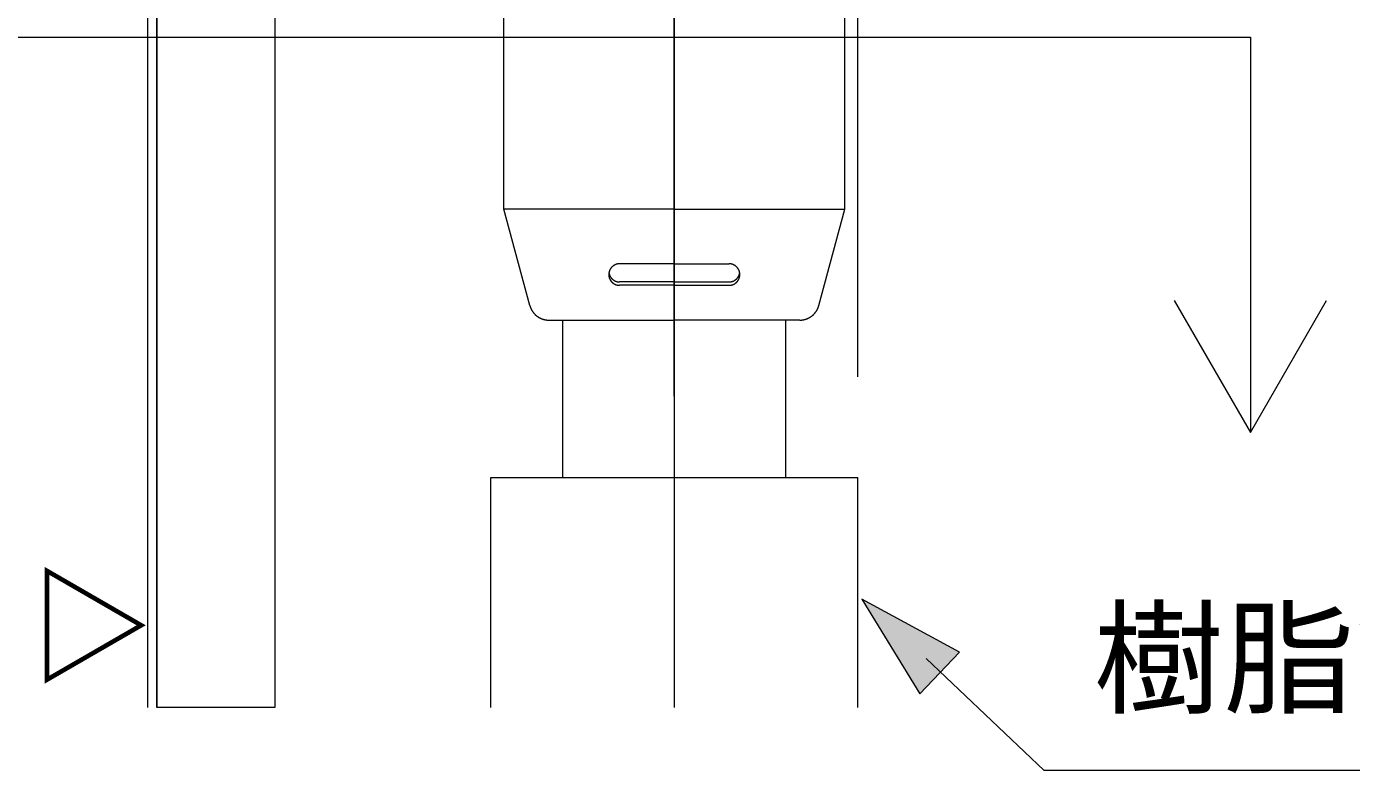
# Model space of a CAD drawing. Units: millimetres on the paper. Extents: x -305 to 305, y -152 to 152.
# Drawn here: x -54.2 to -34.07, y -74.32 to -63.02 of the extents above; entities that cross this region are included whole.
import ezdxf
from ezdxf.enums import TextEntityAlignment as Align

# ---------------------------------------------------------------- set-up
doc = ezdxf.new("R2010")
doc.units = ezdxf.units.MM
doc.linetypes.add('LONG_CHAIN', pattern=[21, 18, -1, 1, -1])
doc.layers.add('0-1_RV', color=7, linetype='Continuous', lineweight=9)
doc.styles.add('ＭＳ ゴシック', font='')
doc.styles.get('ＭＳ ゴシック').set_extended_font_data('MS Gothic')

msp = doc.modelspace()

# ---------------------------------------------------------------- linework, layer by layer
at = {"layer": '0-1_RV'}
for p, q in [((-41.571, -68.346), (-41.571, -40.934)), ((-52.358, -55.86), (-52.358, -73.368)), ((-52.218, -55.86), (-52.218, -73.368)), ((-52.218, -73.368), (-52.218, -59.045)), ((-50.427, -59.045), (-50.427, -73.368)), ((-50.427, -59.045), (-50.427, -73.368)), ((-46.945, -65.798), (-46.945, -60.975)), ((-41.77, -65.798), (-41.77, -61.423)), ((-57.785, -63.186), (-35.608, -63.186)), ((-35.608, -63.186), (-35.608, -69.187)), ((-46.552, -67.261), (-46.945, -65.798)), ((-44.358, -65.798), (-46.945, -65.798)), ((-44.358, -65.798), (-41.77, -65.798)), ((-42.163, -67.261), (-41.77, -65.798)), ((-44.358, -66.627), (-45.189, -66.627)), ((-44.358, -66.627), (-43.526, -66.627)), ((-44.358, -66.903), (-45.189, -66.903)), ((-44.358, -66.954), (-45.189, -66.954)), ((-44.358, -66.903), (-43.526, -66.903)), ((-44.358, -66.954), (-43.526, -66.954)), ((-46.264, -67.482), (-44.358, -67.482)), ((-46.049, -69.871), (-46.049, -67.482)), ((-42.451, -67.482), (-44.358, -67.482)), ((-42.666, -69.871), (-42.666, -67.482)), ((-47.144, -69.871), (-41.572, -69.871)), ((-47.144, -73.368), (-47.144, -69.871)), ((-41.572, -73.368), (-41.572, -69.871)), ((-41.507, -71.723), (-40.627, -73.157)), ((-40.028, -72.524), (-41.507, -71.723)), ((-40.627, -73.157), (-40.028, -72.524)), ((-38.738, -74.323), (-40.531, -72.624)), ((-25.82, -74.323), (-38.738, -74.323))]:
    msp.add_line(p, q, dxfattribs=at)
at = {"layer": '0-1_RV', "linetype": 'LONG_CHAIN'}
msp.add_lwpolyline([(-44.358, -68.64), (-44.358, -55.86), (-44.358, -73.368)], dxfattribs=at)
at = {"layer": '0-1_RV'}
msp.add_lwpolyline([(-50.427, -73.368), (-52.218, -73.368), (-52.218, -59.045), (-50.427, -59.045)], close=True, dxfattribs=at)
for points in [[(-45.343, -66.735), (-45.344, -66.737), (-45.345, -66.74), (-45.345, -66.742), (-45.346, -66.745), (-45.347, -66.747), (-45.347, -66.75), (-45.348, -66.752), (-45.349, -66.755), (-45.349, -66.757), (-45.35, -66.76), (-45.35, -66.762), (-45.35, -66.765), (-45.351, -66.767), (-45.351, -66.77), (-45.351, -66.772), (-45.352, -66.775), (-45.352, -66.777), (-45.352, -66.78), (-45.352, -66.783), (-45.352, -66.785), (-45.352, -66.788), (-45.352, -66.79), (-45.352, -66.793), (-45.352, -66.795), (-45.352, -66.798), (-45.352, -66.801), (-45.352, -66.803), (-45.352, -66.806), (-45.352, -66.808), (-45.351, -66.811), (-45.351, -66.813), (-45.351, -66.816), (-45.35, -66.818), (-45.35, -66.821), (-45.349, -66.823), (-45.349, -66.826), (-45.348, -66.828), (-45.347, -66.831), (-45.347, -66.833)], [(-45.351, -66.765), (-45.35, -66.767), (-45.35, -66.769), (-45.349, -66.772), (-45.349, -66.774), (-45.348, -66.776), (-45.348, -66.778), (-45.347, -66.781), (-45.347, -66.783), (-45.346, -66.785), (-45.345, -66.787), (-45.345, -66.789), (-45.344, -66.792), (-45.343, -66.794), (-45.342, -66.796), (-45.341, -66.798), (-45.341, -66.8), (-45.34, -66.802), (-45.339, -66.805), (-45.338, -66.807), (-45.337, -66.809), (-45.336, -66.811), (-45.335, -66.813), (-45.334, -66.815), (-45.333, -66.817), (-45.332, -66.819), (-45.33, -66.821), (-45.329, -66.823), (-45.328, -66.825), (-45.327, -66.827), (-45.326, -66.829), (-45.324, -66.831), (-45.323, -66.833), (-45.322, -66.834), (-45.32, -66.836), (-45.319, -66.838), (-45.317, -66.84), (-45.316, -66.842), (-45.315, -66.844), (-45.313, -66.845)], [(-45.283, -66.657), (-45.285, -66.658), (-45.287, -66.66), (-45.289, -66.661), (-45.291, -66.663), (-45.293, -66.665), (-45.295, -66.666), (-45.297, -66.668), (-45.299, -66.67), (-45.301, -66.671), (-45.303, -66.673), (-45.305, -66.675), (-45.306, -66.677), (-45.308, -66.679), (-45.31, -66.681), (-45.312, -66.682), (-45.313, -66.684), (-45.315, -66.686), (-45.317, -66.688), (-45.318, -66.69), (-45.32, -66.692), (-45.321, -66.694), (-45.323, -66.697), (-45.324, -66.699), (-45.326, -66.701), (-45.327, -66.703), (-45.328, -66.705), (-45.33, -66.707), (-45.331, -66.709), (-45.332, -66.712), (-45.334, -66.714), (-45.335, -66.716), (-45.336, -66.719), (-45.337, -66.721), (-45.338, -66.723), (-45.339, -66.726), (-45.34, -66.728), (-45.341, -66.73), (-45.342, -66.733), (-45.343, -66.735)], [(-45.189, -66.627), (-45.192, -66.627), (-45.195, -66.627), (-45.197, -66.627), (-45.2, -66.628), (-45.202, -66.628), (-45.205, -66.628), (-45.207, -66.628), (-45.21, -66.629), (-45.212, -66.629), (-45.215, -66.629), (-45.217, -66.63), (-45.22, -66.63), (-45.223, -66.631), (-45.225, -66.631), (-45.228, -66.632), (-45.23, -66.632), (-45.232, -66.633), (-45.235, -66.634), (-45.237, -66.634), (-45.24, -66.635), (-45.242, -66.636), (-45.245, -66.637), (-45.247, -66.638), (-45.249, -66.639), (-45.252, -66.64), (-45.254, -66.641), (-45.257, -66.642), (-45.259, -66.643), (-45.261, -66.644), (-45.263, -66.645), (-45.266, -66.646), (-45.268, -66.647), (-45.27, -66.649), (-45.272, -66.65), (-45.275, -66.651), (-45.277, -66.653), (-45.279, -66.654), (-45.281, -66.655), (-45.283, -66.657)], [(-43.511, -66.628), (-43.514, -66.628), (-43.516, -66.628), (-43.519, -66.627), (-43.521, -66.627), (-43.524, -66.627), (-43.526, -66.627)], [(-43.42, -66.666), (-43.422, -66.665), (-43.424, -66.663), (-43.426, -66.661), (-43.428, -66.66), (-43.43, -66.658), (-43.432, -66.657), (-43.435, -66.655), (-43.437, -66.654), (-43.439, -66.653), (-43.441, -66.651), (-43.443, -66.65), (-43.445, -66.649), (-43.448, -66.647), (-43.45, -66.646), (-43.452, -66.645), (-43.455, -66.644), (-43.457, -66.643), (-43.459, -66.642), (-43.462, -66.641), (-43.464, -66.64), (-43.466, -66.639), (-43.469, -66.638), (-43.471, -66.637), (-43.473, -66.636), (-43.476, -66.635), (-43.478, -66.634), (-43.481, -66.634), (-43.483, -66.633), (-43.486, -66.632), (-43.488, -66.632), (-43.491, -66.631), (-43.493, -66.631), (-43.496, -66.63), (-43.498, -66.63), (-43.501, -66.629), (-43.503, -66.629), (-43.506, -66.629), (-43.508, -66.628), (-43.511, -66.628)], [(-43.441, -66.878), (-43.439, -66.877), (-43.437, -66.876), (-43.435, -66.874), (-43.433, -66.873), (-43.431, -66.872), (-43.429, -66.87), (-43.427, -66.869), (-43.426, -66.868), (-43.424, -66.866), (-43.422, -66.865), (-43.42, -66.863), (-43.418, -66.862), (-43.417, -66.86), (-43.415, -66.859), (-43.413, -66.857), (-43.412, -66.855), (-43.41, -66.854), (-43.408, -66.852), (-43.407, -66.85), (-43.405, -66.849), (-43.404, -66.847), (-43.402, -66.845), (-43.401, -66.844), (-43.399, -66.842), (-43.398, -66.84), (-43.396, -66.838), (-43.395, -66.836), (-43.393, -66.834), (-43.392, -66.833), (-43.391, -66.831), (-43.39, -66.829), (-43.388, -66.827), (-43.387, -66.825), (-43.386, -66.823), (-43.385, -66.821), (-43.383, -66.819), (-43.382, -66.817), (-43.381, -66.815), (-43.38, -66.813)], [(-43.368, -66.75), (-43.369, -66.747), (-43.369, -66.745), (-43.37, -66.742), (-43.371, -66.74), (-43.372, -66.737), (-43.373, -66.735), (-43.373, -66.733), (-43.374, -66.73), (-43.375, -66.728), (-43.376, -66.725), (-43.377, -66.723), (-43.378, -66.721), (-43.38, -66.718), (-43.381, -66.716), (-43.382, -66.714), (-43.383, -66.712), (-43.384, -66.709), (-43.386, -66.707), (-43.387, -66.705), (-43.388, -66.703), (-43.39, -66.701), (-43.391, -66.699), (-43.393, -66.696), (-43.394, -66.694), (-43.396, -66.692), (-43.397, -66.69), (-43.399, -66.688), (-43.4, -66.686), (-43.402, -66.684), (-43.404, -66.682), (-43.406, -66.68), (-43.407, -66.679), (-43.409, -66.677), (-43.411, -66.675), (-43.413, -66.673), (-43.415, -66.671), (-43.416, -66.67), (-43.418, -66.668), (-43.42, -66.666)], [(-43.38, -66.813), (-43.379, -66.811), (-43.378, -66.809), (-43.377, -66.807), (-43.376, -66.805), (-43.375, -66.802), (-43.374, -66.8), (-43.373, -66.798), (-43.372, -66.796), (-43.372, -66.794), (-43.371, -66.792), (-43.37, -66.79), (-43.369, -66.787), (-43.369, -66.785), (-43.368, -66.783), (-43.367, -66.781), (-43.367, -66.778), (-43.366, -66.776), (-43.366, -66.774), (-43.365, -66.772), (-43.365, -66.769), (-43.364, -66.767), (-43.364, -66.765), (-43.364, -66.765)], [(-43.372, -66.846), (-43.372, -66.843), (-43.371, -66.841), (-43.37, -66.838), (-43.369, -66.836), (-43.369, -66.833), (-43.368, -66.831), (-43.367, -66.829), (-43.367, -66.826), (-43.366, -66.823), (-43.366, -66.821), (-43.365, -66.818), (-43.365, -66.816), (-43.364, -66.813), (-43.364, -66.811), (-43.364, -66.808), (-43.364, -66.806), (-43.363, -66.803), (-43.363, -66.801), (-43.363, -66.798), (-43.363, -66.795), (-43.363, -66.793), (-43.363, -66.79), (-43.363, -66.79), (-43.363, -66.788), (-43.363, -66.785), (-43.363, -66.783), (-43.363, -66.78), (-43.363, -66.777), (-43.364, -66.775), (-43.364, -66.772), (-43.364, -66.77), (-43.365, -66.767), (-43.365, -66.765), (-43.365, -66.762), (-43.366, -66.76), (-43.366, -66.757), (-43.367, -66.755), (-43.367, -66.752), (-43.368, -66.75)], [(-45.347, -66.833), (-45.346, -66.836), (-45.345, -66.838), (-45.345, -66.841), (-45.344, -66.843), (-45.343, -66.846), (-45.342, -66.848), (-45.341, -66.85), (-45.34, -66.853), (-45.339, -66.855), (-45.338, -66.858), (-45.337, -66.86), (-45.336, -66.862), (-45.335, -66.865), (-45.334, -66.867), (-45.332, -66.869), (-45.331, -66.871), (-45.33, -66.874), (-45.329, -66.876), (-45.327, -66.878), (-45.326, -66.88), (-45.324, -66.882), (-45.323, -66.884), (-45.322, -66.886), (-45.32, -66.889), (-45.318, -66.891), (-45.317, -66.893), (-45.315, -66.895), (-45.314, -66.897), (-45.312, -66.899), (-45.31, -66.9), (-45.309, -66.902), (-45.307, -66.904), (-45.305, -66.906), (-45.303, -66.908), (-45.301, -66.91), (-45.299, -66.911), (-45.297, -66.913), (-45.296, -66.915), (-45.294, -66.916)], [(-45.313, -66.845), (-45.312, -66.847), (-45.31, -66.849), (-45.308, -66.85), (-45.307, -66.852), (-45.305, -66.854), (-45.304, -66.855), (-45.302, -66.857), (-45.3, -66.859), (-45.299, -66.86), (-45.297, -66.862), (-45.295, -66.863), (-45.293, -66.865), (-45.292, -66.866), (-45.29, -66.868), (-45.288, -66.869), (-45.286, -66.87), (-45.284, -66.872), (-45.282, -66.873), (-45.281, -66.874), (-45.279, -66.876), (-45.277, -66.877), (-45.275, -66.878), (-45.273, -66.879), (-45.271, -66.88), (-45.269, -66.882), (-45.267, -66.883), (-45.265, -66.884), (-45.263, -66.885), (-45.261, -66.886), (-45.259, -66.887), (-45.256, -66.888), (-45.254, -66.889), (-45.252, -66.89), (-45.25, -66.891), (-45.248, -66.891), (-45.246, -66.892), (-45.244, -66.893), (-45.241, -66.894), (-45.239, -66.895)], [(-45.294, -66.916), (-45.292, -66.918), (-45.29, -66.92), (-45.288, -66.921), (-45.286, -66.923), (-45.283, -66.924), (-45.281, -66.926), (-45.279, -66.927), (-45.277, -66.929), (-45.275, -66.93), (-45.273, -66.931), (-45.27, -66.933), (-45.268, -66.934), (-45.266, -66.935), (-45.264, -66.936), (-45.261, -66.937), (-45.259, -66.939), (-45.257, -66.94), (-45.254, -66.941), (-45.252, -66.942), (-45.25, -66.943), (-45.247, -66.944), (-45.245, -66.945), (-45.242, -66.945), (-45.24, -66.946), (-45.238, -66.947), (-45.235, -66.948), (-45.233, -66.948), (-45.23, -66.949), (-45.228, -66.95), (-45.225, -66.95), (-45.223, -66.951), (-45.22, -66.951), (-45.218, -66.952), (-45.215, -66.952), (-45.212, -66.953), (-45.21, -66.953), (-45.207, -66.953), (-45.205, -66.954), (-45.202, -66.954)], [(-45.239, -66.895), (-45.237, -66.895), (-45.235, -66.896), (-45.233, -66.897), (-45.23, -66.897), (-45.228, -66.898), (-45.226, -66.898), (-45.224, -66.899), (-45.221, -66.899), (-45.219, -66.9), (-45.217, -66.9), (-45.215, -66.901), (-45.212, -66.901), (-45.21, -66.901), (-45.208, -66.901), (-45.206, -66.902), (-45.203, -66.902), (-45.201, -66.902), (-45.199, -66.902), (-45.196, -66.902), (-45.194, -66.902), (-45.192, -66.902), (-45.189, -66.903)], [(-45.202, -66.954), (-45.2, -66.954), (-45.197, -66.954), (-45.195, -66.954), (-45.192, -66.954), (-45.189, -66.954)], [(-43.526, -66.903), (-43.524, -66.902), (-43.522, -66.902), (-43.519, -66.902), (-43.517, -66.902), (-43.515, -66.902), (-43.513, -66.902), (-43.51, -66.902), (-43.508, -66.901), (-43.506, -66.901), (-43.503, -66.901), (-43.501, -66.901), (-43.499, -66.9), (-43.497, -66.9), (-43.494, -66.899), (-43.492, -66.899), (-43.49, -66.898), (-43.487, -66.898), (-43.485, -66.897), (-43.483, -66.897), (-43.481, -66.896), (-43.479, -66.895), (-43.476, -66.895), (-43.474, -66.894), (-43.472, -66.893), (-43.47, -66.892), (-43.468, -66.891), (-43.465, -66.891), (-43.463, -66.89), (-43.461, -66.889), (-43.459, -66.888), (-43.457, -66.887), (-43.455, -66.886), (-43.453, -66.885), (-43.451, -66.884), (-43.449, -66.883), (-43.447, -66.882), (-43.445, -66.88), (-43.443, -66.879), (-43.441, -66.878)], [(-43.526, -66.954), (-43.524, -66.954), (-43.521, -66.954), (-43.519, -66.954), (-43.516, -66.954), (-43.514, -66.954), (-43.511, -66.954), (-43.508, -66.953), (-43.506, -66.953), (-43.503, -66.953), (-43.501, -66.952), (-43.498, -66.952), (-43.496, -66.951), (-43.493, -66.951), (-43.491, -66.95), (-43.488, -66.95), (-43.486, -66.949), (-43.483, -66.948), (-43.481, -66.948), (-43.478, -66.947), (-43.476, -66.946), (-43.473, -66.945), (-43.471, -66.945), (-43.468, -66.944), (-43.466, -66.943), (-43.464, -66.942), (-43.461, -66.941), (-43.459, -66.94), (-43.457, -66.939), (-43.454, -66.938), (-43.452, -66.936), (-43.45, -66.935), (-43.447, -66.934), (-43.445, -66.933), (-43.443, -66.931), (-43.441, -66.93), (-43.439, -66.929), (-43.436, -66.927), (-43.434, -66.926), (-43.432, -66.924)], [(-43.432, -66.924), (-43.43, -66.923), (-43.428, -66.921), (-43.426, -66.92), (-43.424, -66.918), (-43.422, -66.917), (-43.42, -66.915), (-43.418, -66.913), (-43.416, -66.912), (-43.414, -66.91), (-43.412, -66.908), (-43.411, -66.906), (-43.409, -66.904), (-43.407, -66.902), (-43.405, -66.901), (-43.404, -66.899), (-43.402, -66.897), (-43.4, -66.895), (-43.399, -66.893), (-43.397, -66.891), (-43.395, -66.889), (-43.394, -66.887), (-43.392, -66.885), (-43.391, -66.882), (-43.39, -66.88), (-43.388, -66.878), (-43.387, -66.876), (-43.386, -66.874), (-43.384, -66.871), (-43.383, -66.869), (-43.382, -66.867), (-43.381, -66.865), (-43.379, -66.862), (-43.378, -66.86), (-43.377, -66.858), (-43.376, -66.855), (-43.375, -66.853), (-43.374, -66.851), (-43.373, -66.848), (-43.372, -66.846)], [(-36.763, -67.187), (-35.608, -69.187), (-34.452, -67.187)], [(-46.552, -67.261), (-46.551, -67.265), (-46.55, -67.268), (-46.549, -67.272), (-46.548, -67.276), (-46.547, -67.279), (-46.545, -67.283), (-46.544, -67.287), (-46.543, -67.29), (-46.541, -67.294), (-46.54, -67.298), (-46.538, -67.301), (-46.537, -67.305), (-46.535, -67.309), (-46.534, -67.312), (-46.532, -67.316), (-46.53, -67.319), (-46.528, -67.323), (-46.526, -67.326), (-46.525, -67.329), (-46.523, -67.333), (-46.521, -67.336), (-46.519, -67.34), (-46.517, -67.343), (-46.515, -67.346), (-46.512, -67.349), (-46.51, -67.353), (-46.508, -67.356), (-46.506, -67.359), (-46.503, -67.362), (-46.501, -67.365), (-46.499, -67.368), (-46.496, -67.372), (-46.494, -67.375), (-46.491, -67.378), (-46.489, -67.38), (-46.486, -67.383), (-46.483, -67.386), (-46.481, -67.389), (-46.478, -67.392)], [(-46.478, -67.392), (-46.475, -67.395), (-46.473, -67.398), (-46.47, -67.4), (-46.467, -67.403), (-46.464, -67.406), (-46.461, -67.408), (-46.458, -67.411), (-46.455, -67.413), (-46.452, -67.416), (-46.449, -67.418), (-46.446, -67.421), (-46.443, -67.423), (-46.44, -67.425), (-46.437, -67.428), (-46.433, -67.43), (-46.43, -67.432), (-46.427, -67.434), (-46.424, -67.436), (-46.42, -67.438), (-46.417, -67.44), (-46.414, -67.442), (-46.41, -67.444), (-46.407, -67.446), (-46.403, -67.448), (-46.4, -67.45), (-46.396, -67.452), (-46.393, -67.453), (-46.389, -67.455), (-46.386, -67.457), (-46.382, -67.458), (-46.378, -67.46), (-46.375, -67.461), (-46.371, -67.463), (-46.368, -67.464), (-46.364, -67.465), (-46.36, -67.467), (-46.356, -67.468), (-46.353, -67.469), (-46.349, -67.47)], [(-42.305, -67.444), (-42.302, -67.442), (-42.298, -67.44), (-42.295, -67.438), (-42.292, -67.436), (-42.288, -67.434), (-42.285, -67.432), (-42.282, -67.43), (-42.279, -67.427), (-42.276, -67.425), (-42.272, -67.423), (-42.269, -67.421), (-42.266, -67.418), (-42.263, -67.416), (-42.26, -67.413), (-42.257, -67.411), (-42.254, -67.408), (-42.251, -67.406), (-42.248, -67.403), (-42.245, -67.4), (-42.243, -67.397), (-42.24, -67.395), (-42.237, -67.392), (-42.234, -67.389), (-42.232, -67.386), (-42.229, -67.383), (-42.227, -67.38), (-42.224, -67.377), (-42.221, -67.374), (-42.219, -67.371), (-42.217, -67.368), (-42.214, -67.365), (-42.212, -67.362), (-42.209, -67.359), (-42.207, -67.356), (-42.205, -67.353), (-42.203, -67.349), (-42.201, -67.346), (-42.198, -67.343), (-42.196, -67.34)], [(-42.196, -67.34), (-42.194, -67.336), (-42.192, -67.333), (-42.19, -67.329), (-42.189, -67.326), (-42.187, -67.323), (-42.185, -67.319), (-42.183, -67.316), (-42.181, -67.312), (-42.18, -67.308), (-42.178, -67.305), (-42.177, -67.301), (-42.175, -67.298), (-42.174, -67.294), (-42.172, -67.29), (-42.171, -67.287), (-42.17, -67.283), (-42.168, -67.279), (-42.167, -67.276), (-42.166, -67.272), (-42.165, -67.268), (-42.164, -67.265), (-42.163, -67.261)], [(-46.349, -67.47), (-46.345, -67.471), (-46.341, -67.472), (-46.338, -67.473), (-46.334, -67.474), (-46.33, -67.475), (-46.326, -67.476), (-46.322, -67.477), (-46.319, -67.477), (-46.315, -67.478), (-46.311, -67.479), (-46.307, -67.479), (-46.303, -67.48), (-46.299, -67.48), (-46.295, -67.481), (-46.291, -67.481), (-46.288, -67.481), (-46.284, -67.482), (-46.28, -67.482), (-46.276, -67.482), (-46.272, -67.482), (-46.268, -67.482), (-46.264, -67.482)], [(-42.451, -67.482), (-42.447, -67.482), (-42.443, -67.482), (-42.439, -67.482), (-42.436, -67.482), (-42.432, -67.482), (-42.428, -67.481), (-42.424, -67.481), (-42.42, -67.481), (-42.416, -67.48), (-42.412, -67.48), (-42.408, -67.479), (-42.404, -67.479), (-42.401, -67.478), (-42.397, -67.477), (-42.393, -67.477), (-42.389, -67.476), (-42.385, -67.475), (-42.381, -67.474), (-42.378, -67.473), (-42.374, -67.472), (-42.37, -67.471), (-42.366, -67.47), (-42.363, -67.469), (-42.359, -67.468), (-42.355, -67.466), (-42.351, -67.465), (-42.348, -67.464), (-42.344, -67.463), (-42.34, -67.461), (-42.337, -67.46), (-42.333, -67.458), (-42.33, -67.457), (-42.326, -67.455), (-42.323, -67.453), (-42.319, -67.452), (-42.316, -67.45), (-42.312, -67.448), (-42.309, -67.446), (-42.305, -67.444)]]:
    msp.add_lwpolyline(points, dxfattribs=at)
msp.add_solid([(-40.028, -72.524), (-40.627, -73.157), (-41.507, -71.723)], dxfattribs=at)

# ---------------------------------------------------------------- texts
at = {"layer": '0-1_RV', "style": 'ＭＳ ゴシック'}
msp.add_text('▽', height=1.385, rotation=90, dxfattribs=at).set_placement((-52.095, -73.062), align=Align.BOTTOM_LEFT)
at = {"layer": '0-1_RV', "style": 'ＭＳ ゴシック', "width": 1.05}
msp.add_text('樹脂管13A', height=1.385, dxfattribs=at).set_placement((-37.993, -73.725), align=Align.BOTTOM_LEFT)

doc.saveas('drawing.dxf')
